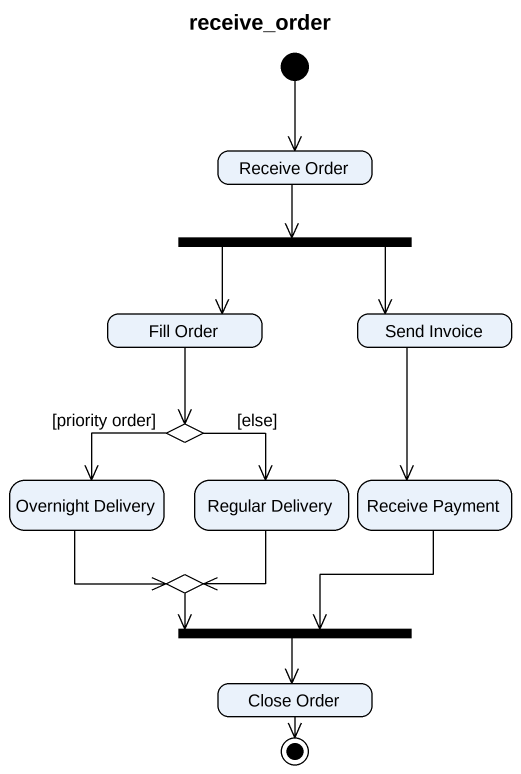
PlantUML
@startuml
title receive_order
hide empty description
state "Receive Order" as Receive_Order
state fork1 <<fork>>
state "Fill Order" as Fill_Order
state "Send Invoice" as Send_Invoice
state choice1 <<choice>>
state "Overnight Delivery" as Overnight_Delivery
state "Regular Delivery" as Regular_Delivery
state "Receive Payment" as Receive_Payment
state choice2 <<choice>>
state fork2 <<join>>
state "Close Order" as Close_Order
[*] --> Receive_Order
Receive_Order --> fork1
fork1 --> Fill_Order
fork1 --> Send_Invoice
Fill_Order --> choice1
Send_Invoice --> Receive_Payment
choice1 --> Overnight_Delivery : [priority order]
choice1 --> Regular_Delivery : [else]
Overnight_Delivery --> choice2
Regular_Delivery --> choice2
Receive_Payment --> fork2
choice2 -right-> fork2
fork2 --> Close_Order
Close_Order --> [*]
@enduml
